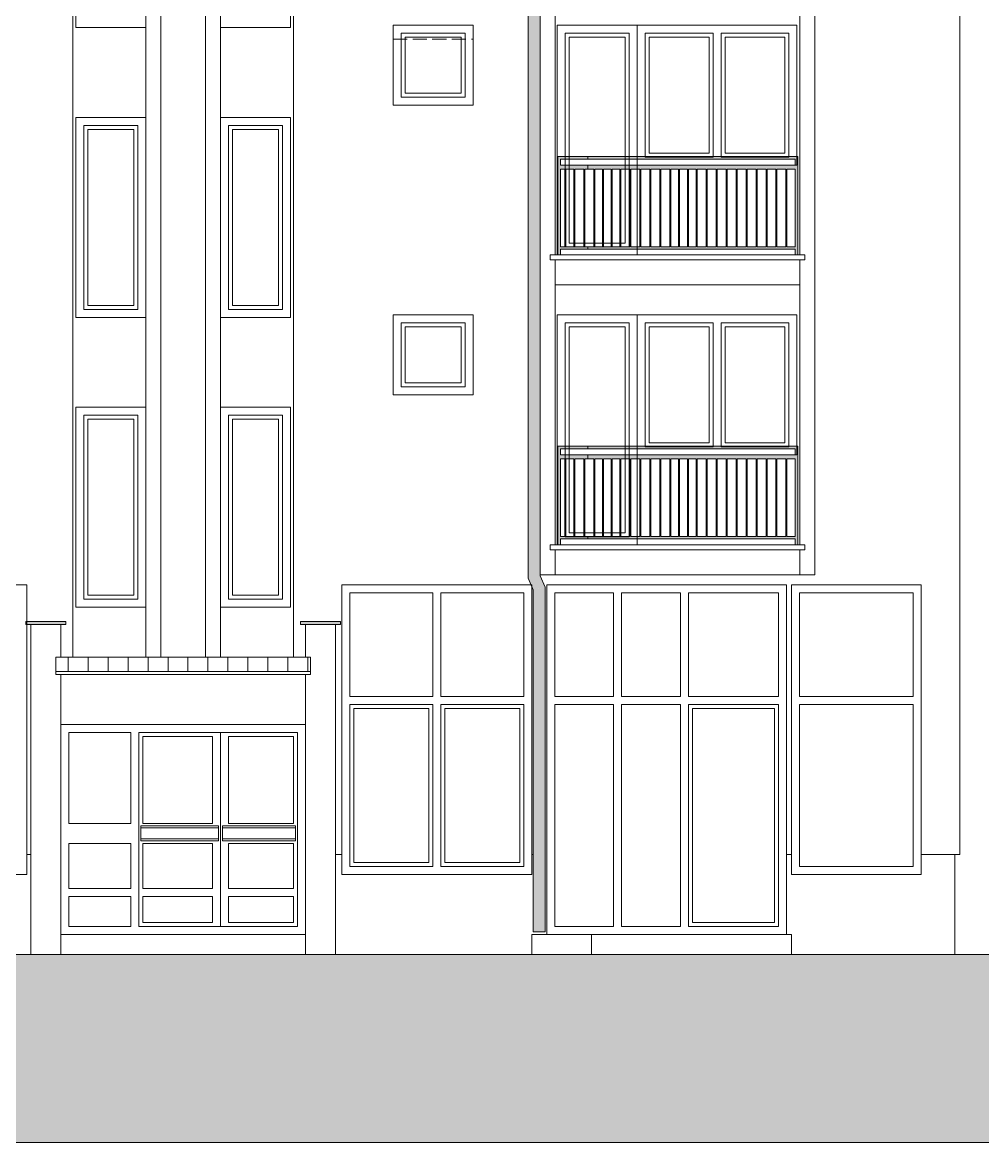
# Model space of a CAD drawing. Header units: feet. Extents: x 2791058 to 2855058, y -67651 to -18651.
# Drawn here: x 2810396 to 2820009, y -41645 to -30432 of the extents above; entities that cross this region are included whole.
import ezdxf

# ---------------------------------------------------------------- set-up
doc = ezdxf.new("R2010")
doc.units = ezdxf.units.FT
doc.header["$MEASUREMENT"] = 0
doc.linetypes.add('Hidden Line', pattern=[195.611112, 141.111112, -54.5])
for name, color, linetype, lineweight in [('2D Drafting - General_Pen_No__1', 7, 'Continuous', 0), ('Exterior walls_Pen_No__1', 7, 'Continuous', 0), ('Lines_Pen_No__20', 1, 'Continuous', 0), ('Lines_Pen_No__60', 230, 'Continuous', 0), ('Shell - Roof_Pen_No__1', 7, 'Continuous', 0), ('Shell - Roof_Pen_No__20', 1, 'Continuous', 0), ('Shell - Roof_Pen_No__21', 7, 'Continuous', 0), ('Shell - Roof_Pen_No__60', 230, 'Continuous', 0), ('Structural - Bearing_Pen_No__1', 7, 'Continuous', 0)]:
    doc.layers.add(name, color=color, linetype=linetype, lineweight=lineweight)
doc.layers.add('2D Drafting - General_Pen_No__61', color=7, linetype='Continuous', lineweight=0, true_color=0x6a6a6a)
doc.layers.add('Structural - Bearing_Pen_No__61', color=7, linetype='Continuous', lineweight=0, true_color=0x6a6a6a)
doc.layers.add('Exterior walls', color=7, linetype='Continuous')

# ---------------------------------------------------------------- blocks, each defined once
blk = doc.blocks.new('Wall_4', base_point=(2815521, -24360))
at = {"layer": 'Exterior walls', "linetype": 'Continuous', "lineweight": 0}
blk.add_hatch(color=255, dxfattribs=at).paths.add_polyline_path([(2815461, -24360), (2815461, -35996), (2815581, -35972), (2815581, -24360)])
at = {"layer": 'Exterior walls_Pen_No__1', "color": 7, "linetype": 'Continuous', "lineweight": 0, "flags": 128}
for points in [[(2815461, -24360), (2815461, -35996)], [(2815581, -35972), (2815581, -24360)]]:
    blk.add_lwpolyline(points, dxfattribs=at)
blk = doc.blocks.new('Wall_5', base_point=(2815569, -39535))
at = {"layer": 'Exterior walls', "linetype": 'Continuous', "lineweight": 0}
blk.add_hatch(color=255, dxfattribs=at).paths.add_polyline_path([(2815629, -39535), (2815629, -36086), (2815509, -36111), (2815509, -39535)])
at = {"layer": 'Exterior walls_Pen_No__1', "color": 7, "linetype": 'Continuous', "lineweight": 0, "flags": 128}
for points in [[(2815629, -39535), (2815629, -36086)], [(2815509, -36111), (2815509, -39535)], [(2815509, -39535), (2815629, -39535)]]:
    blk.add_lwpolyline(points, dxfattribs=at)
blk = doc.blocks.new('Wall_6', base_point=(2815569, -36099))
at = {"layer": 'Exterior walls', "linetype": 'Continuous', "lineweight": 0}
blk.add_hatch(color=255, dxfattribs=at).paths.add_polyline_path([(2815629, -36086), (2815581, -35972), (2815461, -35996), (2815509, -36111)])
at = {"layer": 'Exterior walls_Pen_No__1', "color": 7, "linetype": 'Continuous', "lineweight": 0, "flags": 128}
for points in [[(2815629, -36086), (2815581, -35972)], [(2815461, -35996), (2815509, -36111)]]:
    blk.add_lwpolyline(points, dxfattribs=at)

msp = doc.modelspace()

# ---------------------------------------------------------------- hatches: boundary and pattern name
at = {"layer": '2D Drafting - General_Pen_No__61', "linetype": 'Continuous', "lineweight": 0, "true_color": 0x6a6a6a}
msp.add_hatch(color=251, dxfattribs=at).paths.add_polyline_path([(2800888.285, -39760.496), (2841546.077, -39760.496), (2841546.077, -41644.653), (2800888.285, -41644.653)])
at = {"layer": 'Structural - Bearing_Pen_No__1', "linetype": 'Continuous', "lineweight": 0}
h = msp.add_hatch(dxfattribs=at)
h.set_pattern_fill('SOLDIER_COURSE', style=0, pattern_type=2)
h.set_pattern_definition([(90, (2247653.82, -76424.97), (-200, 0), [])])
h.paths.add_polyline_path([(2813280.729, -36784.945), (2810730.729, -36784.945), (2810730.729, -36930.496), (2810780.729, -36930.496), (2813230.729, -36930.496), (2813280.729, -36930.496)])
at = {"layer": 'Structural - Bearing_Pen_No__61', "linetype": 'Continuous', "lineweight": 0, "true_color": 0x6a6a6a}
h = msp.add_hatch(color=251, dxfattribs=at)
h.paths.add_polyline_path([(2815757.729, -31775.27), (2815757.729, -32760.496), (2815781.729, -32760.496), (2815781.729, -32702.996), (2816057.729, -32702.996), (2816057.729, -32677.996), (2816025.729, -32677.996), (2816025.729, -31900.496), (2816057.729, -31900.496), (2816057.729, -31860.496), (2815781.729, -31860.496), (2815781.729, -31800.496), (2816057.729, -31800.496), (2816057.729, -31775.27), (2815781.729, -31775.27)])
h.paths.add_polyline_path([(2815781.729, -31900.496), (2815828.229, -31900.496), (2815828.229, -32677.996), (2815781.729, -32677.996)], flags=0)
h.paths.add_polyline_path([(2815838.229, -31900.496), (2815915.729, -31900.496), (2815915.728, -32677.996), (2815838.229, -32677.996)], flags=0)
h.paths.add_polyline_path([(2815925.729, -31900.496), (2816015.729, -31900.496), (2816015.729, -32677.996), (2815925.729, -32677.996)], flags=0)
h = msp.add_hatch(color=251, dxfattribs=at)
h.paths.add_polyline_path([(2816057.729, -32702.996), (2818133.729, -32702.996), (2818133.729, -32760.496), (2818157.729, -32760.496), (2818157.729, -31775.27), (2818133.729, -31775.27), (2816057.729, -31775.27), (2816057.729, -31800.496), (2818133.729, -31800.496), (2818133.729, -31860.496), (2816057.729, -31860.496), (2816057.729, -31900.496), (2816115.729, -31900.496), (2816115.729, -32677.996), (2816057.729, -32677.996)])
h.paths.add_polyline_path([(2816125.729, -32677.996), (2816125.729, -31900.496), (2816203.229, -31900.496), (2816203.229, -32677.996)], flags=0)
h.paths.add_polyline_path([(2816290.729, -32677.996), (2816213.229, -32677.996), (2816213.229, -31900.496), (2816290.729, -31900.496)], flags=0)
h.paths.add_polyline_path([(2816300.729, -31900.496), (2816378.229, -31900.496), (2816378.228, -32677.996), (2816300.729, -32677.996)], flags=0)
h.paths.add_polyline_path([(2816478.229, -32677.996), (2816388.229, -32677.996), (2816388.229, -31900.496), (2816478.229, -31900.496)], flags=0)
h.paths.add_polyline_path([(2816488.229, -32677.996), (2816488.229, -31900.496), (2816578.229, -31900.496), (2816578.229, -32677.996)], flags=0)
h.paths.add_polyline_path([(2816588.229, -31900.496), (2816678.229, -31900.496), (2816678.229, -32677.996), (2816588.229, -32677.996)], flags=0)
h.paths.add_polyline_path([(2816688.229, -31900.496), (2816778.229, -31900.496), (2816778.229, -32677.996), (2816688.229, -32677.996)], flags=0)
h.paths.add_polyline_path([(2816788.229, -32677.996), (2816788.229, -31900.496), (2816878.229, -31900.496), (2816878.229, -32677.996)], flags=0)
h.paths.add_polyline_path([(2816965.729, -32677.996), (2816888.229, -32677.996), (2816888.229, -31900.496), (2816965.729, -31900.496)], flags=0)
h.paths.add_polyline_path([(2816975.729, -31900.496), (2817053.229, -31900.496), (2817053.229, -32677.996), (2816975.729, -32677.996)], flags=0)
h.paths.add_polyline_path([(2817063.229, -31900.496), (2817140.729, -31900.496), (2817140.729, -32677.996), (2817063.229, -32677.996)], flags=0)
h.paths.add_polyline_path([(2817150.729, -32677.996), (2817150.729, -31900.496), (2817240.729, -31900.496), (2817240.729, -32677.996)], flags=0)
h.paths.add_polyline_path([(2817340.729, -32677.996), (2817250.729, -32677.996), (2817250.729, -31900.496), (2817340.729, -31900.496)], flags=0)
h.paths.add_polyline_path([(2817440.729, -32677.996), (2817350.729, -32677.996), (2817350.729, -31900.496), (2817440.729, -31900.496)], flags=0)
h.paths.add_polyline_path([(2817450.729, -32677.996), (2817450.729, -31900.496), (2817540.729, -31900.496), (2817540.729, -32677.996)], flags=0)
h.paths.add_polyline_path([(2817550.729, -32677.996), (2817550.729, -31900.496), (2817640.729, -31900.496), (2817640.729, -32677.996)], flags=0)
h.paths.add_polyline_path([(2817650.729, -31900.496), (2817740.729, -31900.496), (2817740.729, -32677.996), (2817650.729, -32677.996)], flags=0)
h.paths.add_polyline_path([(2817750.729, -32677.996), (2817750.729, -31900.496), (2817840.729, -31900.496), (2817840.729, -32677.996)], flags=0)
h.paths.add_polyline_path([(2817850.729, -31900.496), (2817940.729, -31900.496), (2817940.729, -32677.996), (2817850.729, -32677.996)], flags=0)
h.paths.add_polyline_path([(2817950.729, -32677.996), (2817950.729, -31900.496), (2818040.729, -31900.496), (2818040.729, -32677.996)], flags=0)
h.paths.add_polyline_path([(2818050.729, -31900.496), (2818133.729, -31900.496), (2818133.729, -32677.996), (2818050.729, -32677.996)], flags=0)
h = msp.add_hatch(color=251, dxfattribs=at)
h.paths.add_polyline_path([(2815757.729, -34675.27), (2815757.729, -35660.496), (2815781.729, -35660.496), (2815781.729, -35602.996), (2816057.729, -35602.996), (2816057.729, -35577.996), (2816025.729, -35577.996), (2816025.729, -34800.496), (2816057.729, -34800.496), (2816057.729, -34760.496), (2815781.729, -34760.496), (2815781.729, -34700.496), (2816057.729, -34700.496), (2816057.729, -34675.27), (2815781.729, -34675.27)])
h.paths.add_polyline_path([(2815781.729, -34800.496), (2815828.229, -34800.496), (2815828.229, -35577.996), (2815781.729, -35577.996)], flags=0)
h.paths.add_polyline_path([(2815838.229, -34800.496), (2815915.729, -34800.496), (2815915.728, -35577.996), (2815838.229, -35577.996)], flags=0)
h.paths.add_polyline_path([(2815925.729, -34800.496), (2816015.729, -34800.496), (2816015.729, -35577.996), (2815925.729, -35577.996)], flags=0)
h = msp.add_hatch(color=251, dxfattribs=at)
h.paths.add_polyline_path([(2816057.729, -35602.996), (2818133.729, -35602.996), (2818133.729, -35660.496), (2818157.729, -35660.496), (2818157.729, -34675.27), (2818133.729, -34675.27), (2816057.729, -34675.27), (2816057.729, -34700.496), (2818133.729, -34700.496), (2818133.729, -34760.496), (2816057.729, -34760.496), (2816057.729, -34800.496), (2816115.729, -34800.496), (2816115.729, -35577.996), (2816057.729, -35577.996)])
h.paths.add_polyline_path([(2816125.729, -35577.996), (2816125.729, -34800.496), (2816203.229, -34800.496), (2816203.229, -35577.996)], flags=0)
h.paths.add_polyline_path([(2816290.729, -35577.996), (2816213.229, -35577.996), (2816213.229, -34800.496), (2816290.729, -34800.496)], flags=0)
h.paths.add_polyline_path([(2816300.729, -34800.496), (2816378.229, -34800.496), (2816378.228, -35577.996), (2816300.729, -35577.996)], flags=0)
h.paths.add_polyline_path([(2816478.229, -35577.996), (2816388.229, -35577.996), (2816388.229, -34800.496), (2816478.229, -34800.496)], flags=0)
h.paths.add_polyline_path([(2816488.229, -35577.996), (2816488.229, -34800.496), (2816578.229, -34800.496), (2816578.229, -35577.996)], flags=0)
h.paths.add_polyline_path([(2816588.229, -34800.496), (2816678.229, -34800.496), (2816678.229, -35577.996), (2816588.229, -35577.996)], flags=0)
h.paths.add_polyline_path([(2816688.229, -34800.496), (2816778.229, -34800.496), (2816778.229, -35577.996), (2816688.229, -35577.996)], flags=0)
h.paths.add_polyline_path([(2816788.229, -35577.996), (2816788.229, -34800.496), (2816878.229, -34800.496), (2816878.229, -35577.996)], flags=0)
h.paths.add_polyline_path([(2816965.729, -35577.996), (2816888.229, -35577.996), (2816888.229, -34800.496), (2816965.729, -34800.496)], flags=0)
h.paths.add_polyline_path([(2816975.729, -34800.496), (2817053.229, -34800.496), (2817053.229, -35577.996), (2816975.729, -35577.996)], flags=0)
h.paths.add_polyline_path([(2817063.229, -34800.496), (2817140.729, -34800.496), (2817140.729, -35577.996), (2817063.229, -35577.996)], flags=0)
h.paths.add_polyline_path([(2817150.729, -35577.996), (2817150.729, -34800.496), (2817240.729, -34800.496), (2817240.729, -35577.996)], flags=0)
h.paths.add_polyline_path([(2817340.729, -35577.996), (2817250.729, -35577.996), (2817250.729, -34800.496), (2817340.729, -34800.496)], flags=0)
h.paths.add_polyline_path([(2817440.729, -35577.996), (2817350.729, -35577.996), (2817350.729, -34800.496), (2817440.729, -34800.496)], flags=0)
h.paths.add_polyline_path([(2817450.729, -35577.996), (2817450.729, -34800.496), (2817540.729, -34800.496), (2817540.729, -35577.996)], flags=0)
h.paths.add_polyline_path([(2817550.729, -35577.996), (2817550.729, -34800.496), (2817640.729, -34800.496), (2817640.729, -35577.996)], flags=0)
h.paths.add_polyline_path([(2817650.729, -34800.496), (2817740.729, -34800.496), (2817740.729, -35577.996), (2817650.729, -35577.996)], flags=0)
h.paths.add_polyline_path([(2817750.729, -35577.996), (2817750.729, -34800.496), (2817840.729, -34800.496), (2817840.729, -35577.996)], flags=0)
h.paths.add_polyline_path([(2817850.729, -34800.496), (2817940.729, -34800.496), (2817940.729, -35577.996), (2817850.729, -35577.996)], flags=0)
h.paths.add_polyline_path([(2817950.729, -35577.996), (2817950.729, -34800.496), (2818040.729, -34800.496), (2818040.729, -35577.996)], flags=0)
h.paths.add_polyline_path([(2818050.729, -34800.496), (2818133.729, -34800.496), (2818133.729, -35577.996), (2818050.729, -35577.996)], flags=0)
for points in [[(2810830.729, -36430.496), (2810441.373, -36430.496), (2810441.373, -36460.496), (2810480.729, -36460.496), (2810780.729, -36460.496), (2810830.729, -36460.496)], [(2813580.729, -36430.496), (2813180.729, -36430.496), (2813180.729, -36460.496), (2813230.729, -36460.496), (2813530.729, -36460.496), (2813580.729, -36460.496)]]:
    msp.add_hatch(color=251, dxfattribs=at).paths.add_polyline_path(points)

# ---------------------------------------------------------------- linework, layer by layer
at = {"layer": '2D Drafting - General_Pen_No__1', "color": 7, "linetype": 'Continuous', "lineweight": 0, "flags": 128}
msp.add_lwpolyline([(2800888.285, -39760.496), (2841546.077, -39760.496), (2841546.077, -41644.653), (2800888.285, -41644.653)], close=True, dxfattribs=at)
at = {"layer": 'Lines_Pen_No__20', "color": 1, "linetype": 'Hidden Line', "lineweight": 0}
for p, q in [((2814108.198, -30600.496), (2814108.198, -30460.496)), ((2814908.198, -30460.496), (2814108.198, -30460.496)), ((2814108.198, -30600.496), (2814108.198, -30460.496)), ((2814908.198, -30600.496), (2814908.198, -30460.496)), ((2815750.729, -30600.496), (2815750.729, -30460.496)), ((2815750.729, -30460.496), (2818150.729, -30460.496)), ((2818150.729, -30600.496), (2818150.729, -30460.496)), ((2814108.198, -30600.496), (2814908.198, -30600.496)), ((2814108.198, -33500.496), (2814108.198, -33360.496)), ((2814908.198, -33360.496), (2814108.198, -33360.496)), ((2814108.198, -33500.496), (2814108.198, -33360.496)), ((2814908.198, -33500.496), (2814908.198, -33360.496)), ((2815750.729, -33500.496), (2815750.729, -33360.496)), ((2815750.729, -33360.496), (2818150.729, -33360.496)), ((2818150.729, -33500.496), (2818150.729, -33360.496))]:
    msp.add_line(p, q, dxfattribs=at)
at = {"layer": 'Lines_Pen_No__20', "color": 1, "linetype": 'Continuous', "lineweight": 0}
for p, q in [((2817270.729, -31740.496), (2817270.729, -30580.496)), ((2817310.729, -31780.496), (2817310.729, -30540.496)), ((2817390.729, -31780.496), (2817390.729, -30540.496)), ((2817430.729, -31740.496), (2817430.729, -30580.496)), ((2817270.729, -34640.496), (2817270.729, -33480.496)), ((2817310.729, -34680.496), (2817310.729, -33440.496)), ((2817390.729, -34680.496), (2817390.729, -33440.496)), ((2817430.729, -34640.496), (2817430.729, -33480.496)), ((2814505.162, -37180.496), (2814505.162, -36140.496)), ((2814585.162, -37180.496), (2814585.162, -36140.496)), ((2813675.162, -37180.496), (2814505.162, -37180.496)), ((2814585.162, -37180.496), (2815415.162, -37180.496)), ((2818175.162, -37180.496), (2819315.162, -37180.496)), ((2813675.162, -37260.496), (2814505.162, -37260.496)), ((2814465.162, -37300.496), (2813715.162, -37300.496)), ((2814465.162, -38840.496), (2814465.162, -37300.496)), ((2814505.162, -38880.496), (2814505.162, -37260.496)), ((2814585.162, -38880.496), (2814585.162, -37260.496)), ((2814585.162, -37260.496), (2815415.162, -37260.496)), ((2814625.162, -38840.496), (2814625.162, -37300.496)), ((2814625.162, -37300.496), (2815375.162, -37300.496)), ((2818175.162, -37260.496), (2819315.162, -37260.496)), ((2814465.162, -38840.496), (2813715.162, -38840.496)), ((2814625.162, -38840.496), (2815375.162, -38840.496))]:
    msp.add_line(p, q, dxfattribs=at)
for points in [[(2810930.729, -30484.499), (2811630.729, -30484.499), (2811630.729, -28484.499), (2810930.729, -28484.499)], [(2812380.729, -30484.499), (2813080.729, -30484.499), (2813080.729, -28484.499), (2812380.729, -28484.499)], [(2814108.198, -30460.496), (2814908.198, -30460.496), (2814908.198, -31260.496), (2814108.198, -31260.496)], [(2816550.729, -32760.496), (2815750.729, -32760.496), (2815750.729, -30460.496), (2816550.729, -30460.496)], [(2818150.729, -30460.496), (2816550.729, -30460.496), (2816550.729, -31860.496), (2818150.729, -31860.496)], [(2814188.198, -30540.496), (2814828.198, -30540.496), (2814828.198, -31180.496), (2814188.198, -31180.496)], [(2814228.198, -30580.496), (2814788.198, -30580.496), (2814788.198, -31140.496), (2814228.198, -31140.496)], [(2816470.729, -32680.496), (2815830.729, -32680.496), (2815830.729, -30540.496), (2816470.729, -30540.496)], [(2816430.729, -32640.496), (2815870.729, -32640.496), (2815870.729, -30580.496), (2816430.729, -30580.496)], [(2810930.729, -33384.499), (2811630.729, -33384.499), (2811630.729, -31384.499), (2810930.729, -31384.499)], [(2812380.729, -33384.499), (2813080.729, -33384.499), (2813080.729, -31384.499), (2812380.729, -31384.499)], [(2811010.729, -33304.499), (2811550.729, -33304.499), (2811550.729, -31464.499), (2811010.729, -31464.499)], [(2811050.729, -33264.499), (2811510.729, -33264.499), (2811510.729, -31504.499), (2811050.729, -31504.499)], [(2812460.729, -33304.499), (2813000.729, -33304.499), (2813000.729, -31464.499), (2812460.729, -31464.499)], [(2812500.729, -33264.499), (2812960.729, -33264.499), (2812960.729, -31504.499), (2812500.729, -31504.499)], [(2814108.198, -33360.496), (2814908.198, -33360.496), (2814908.198, -34160.496), (2814108.198, -34160.496)], [(2816550.729, -35660.496), (2815750.729, -35660.496), (2815750.729, -33360.496), (2816550.729, -33360.496)], [(2818150.729, -33360.496), (2816550.729, -33360.496), (2816550.729, -34760.496), (2818150.729, -34760.496)], [(2814188.198, -33440.496), (2814828.198, -33440.496), (2814828.198, -34080.496), (2814188.198, -34080.496)], [(2814228.198, -33480.496), (2814788.198, -33480.496), (2814788.198, -34040.496), (2814228.198, -34040.496)], [(2816470.729, -35580.496), (2815830.729, -35580.496), (2815830.729, -33440.496), (2816470.729, -33440.496)], [(2816430.729, -35540.496), (2815870.729, -35540.496), (2815870.729, -33480.496), (2816430.729, -33480.496)], [(2810930.729, -36284.499), (2811630.729, -36284.499), (2811630.729, -34284.499), (2810930.729, -34284.499)], [(2812380.729, -36284.499), (2813080.729, -36284.499), (2813080.729, -34284.499), (2812380.729, -34284.499)], [(2811010.729, -36204.499), (2811550.729, -36204.499), (2811550.729, -34364.499), (2811010.729, -34364.499)], [(2811050.729, -36164.499), (2811510.729, -36164.499), (2811510.729, -34404.499), (2811050.729, -34404.499)], [(2812460.729, -36204.499), (2813000.729, -36204.499), (2813000.729, -34364.499), (2812460.729, -34364.499)], [(2812500.729, -36164.499), (2812960.729, -36164.499), (2812960.729, -34404.499), (2812500.729, -34404.499)], [(2808541.373, -38960.496), (2810441.373, -38960.496), (2810441.373, -36060.496), (2808541.373, -36060.496)], [(2813595.162, -38960.496), (2815495.162, -38960.496), (2815495.162, -36060.496), (2813595.162, -36060.496)], [(2818095.162, -38960.496), (2819395.162, -38960.496), (2819395.162, -36060.496), (2818095.162, -36060.496)]]:
    msp.add_lwpolyline(points, close=True, dxfattribs=at)
for points in [[(2817310.729, -30540.496), (2816630.729, -30540.496), (2816630.729, -31780.496), (2817310.729, -31780.496)], [(2817270.729, -30580.496), (2816670.729, -30580.496), (2816670.729, -31740.496), (2817270.729, -31740.496)], [(2817390.729, -31780.496), (2818070.729, -31780.496), (2818070.729, -30540.496), (2817390.729, -30540.496)], [(2817430.729, -31740.496), (2818030.729, -31740.496), (2818030.729, -30580.496), (2817430.729, -30580.496)], [(2817310.729, -33440.496), (2816630.729, -33440.496), (2816630.729, -34680.496), (2817310.729, -34680.496)], [(2817270.729, -33480.496), (2816670.729, -33480.496), (2816670.729, -34640.496), (2817270.729, -34640.496)], [(2817390.729, -34680.496), (2818070.729, -34680.496), (2818070.729, -33440.496), (2817390.729, -33440.496)], [(2817430.729, -34640.496), (2818030.729, -34640.496), (2818030.729, -33480.496), (2817430.729, -33480.496)], [(2814505.162, -36140.496), (2813675.162, -36140.496), (2813675.162, -37180.496)], [(2815415.162, -37180.496), (2815415.162, -36140.496), (2814585.162, -36140.496)], [(2819315.162, -37180.496), (2819315.162, -36140.496), (2818175.162, -36140.496), (2818175.162, -37180.496)], [(2813675.162, -37260.496), (2813675.162, -38880.496), (2814505.162, -38880.496)], [(2813715.162, -38840.496), (2813715.162, -37300.496)], [(2814585.162, -38880.496), (2815415.162, -38880.496), (2815415.162, -37260.496)], [(2815375.162, -38840.496), (2815375.162, -37300.496)], [(2818175.162, -37260.496), (2818175.162, -38880.496), (2819315.162, -38880.496), (2819315.162, -37260.496)], [(2814585.162, -38880.496), (2815375.162, -38880.496)]]:
    msp.add_lwpolyline(points, dxfattribs=at)
at = {"layer": 'Lines_Pen_No__60', "color": 230, "linetype": 'Continuous', "lineweight": 0}
for p, q in [((2816315.162, -37180.496), (2816315.162, -36140.496)), ((2816395.162, -37180.496), (2816395.162, -36140.496)), ((2816985.162, -37180.496), (2816985.162, -36140.496)), ((2817065.162, -37180.496), (2817065.162, -36140.496)), ((2816315.162, -37180.496), (2815725.162, -37180.496)), ((2816985.162, -37180.496), (2816395.162, -37180.496)), ((2817965.162, -37180.496), (2817065.162, -37180.496)), ((2816315.162, -37260.496), (2815725.162, -37260.496)), ((2816315.162, -39480.496), (2816315.162, -37260.496)), ((2816985.162, -37260.496), (2816395.162, -37260.496)), ((2816395.162, -39480.496), (2816395.162, -37260.496)), ((2816985.162, -39480.496), (2816985.162, -37260.496)), ((2817965.162, -37260.496), (2817065.162, -37260.496)), ((2817065.162, -39480.496), (2817065.162, -37260.496)), ((2817105.162, -39440.496), (2817105.162, -37300.496)), ((2817925.162, -37300.496), (2817105.162, -37300.496)), ((2811480.729, -37540.496), (2811480.729, -38450.496)), ((2811560.729, -37540.496), (2811560.729, -39480.496)), ((2812380.729, -37540.496), (2812380.729, -39480.496)), ((2811600.729, -37580.496), (2811600.729, -38450.496)), ((2812300.729, -38450.496), (2812300.729, -37580.496)), ((2812460.729, -37580.496), (2812460.729, -38450.496)), ((2810860.729, -38450.496), (2811480.729, -38450.496)), ((2811600.729, -38450.496), (2812300.729, -38450.496)), ((2812460.729, -38450.496), (2813110.729, -38450.496)), ((2811580.729, -38625.496), (2811580.729, -38475.496)), ((2812360.729, -38475.496), (2811580.729, -38475.496)), ((2812360.729, -38495.496), (2811580.729, -38495.496)), ((2812360.729, -38625.496), (2812360.729, -38475.496)), ((2812400.729, -38625.496), (2812400.729, -38475.496)), ((2813130.729, -38475.496), (2812400.729, -38475.496)), ((2813130.729, -38495.496), (2812400.729, -38495.496)), ((2813130.729, -38625.496), (2813130.729, -38475.496)), ((2810860.729, -38650.496), (2811480.729, -38650.496)), ((2811480.729, -38650.496), (2811480.729, -39100.496)), ((2811580.729, -38605.496), (2812360.729, -38605.496)), ((2811580.729, -38625.496), (2812360.729, -38625.496)), ((2811600.729, -38650.496), (2812300.729, -38650.496)), ((2811600.729, -38650.496), (2811600.729, -39100.496)), ((2812300.729, -38650.496), (2812300.729, -39100.496)), ((2812400.729, -38605.496), (2813130.729, -38605.496)), ((2812400.729, -38625.496), (2813130.729, -38625.496)), ((2812460.729, -38650.496), (2813110.729, -38650.496)), ((2812460.729, -39100.496), (2812460.729, -38650.496)), ((2810860.729, -39100.496), (2811480.729, -39100.496)), ((2811600.729, -39100.496), (2812300.729, -39100.496)), ((2812460.729, -39100.496), (2813110.729, -39100.496)), ((2810860.729, -39180.496), (2811480.729, -39180.496)), ((2811480.729, -39180.496), (2811480.729, -39480.496)), ((2811600.729, -39180.496), (2812300.729, -39180.496)), ((2811600.729, -39180.496), (2811600.729, -39440.496)), ((2812300.729, -39180.496), (2812300.729, -39440.496)), ((2812460.729, -39180.496), (2813110.729, -39180.496)), ((2812460.729, -39180.496), (2812460.729, -39440.496))]:
    msp.add_line(p, q, dxfattribs=at)
msp.add_lwpolyline([(2818045.162, -39560.496), (2815645.162, -39560.496), (2815645.162, -36060.496), (2818045.162, -36060.496)], close=True, dxfattribs=at)
for points in [[(2815725.162, -37180.496), (2815725.162, -36140.496), (2816315.162, -36140.496)], [(2816395.162, -36140.496), (2816985.162, -36140.496)], [(2817065.162, -36140.496), (2817965.162, -36140.496), (2817965.162, -37180.496)], [(2816315.162, -39480.496), (2815725.162, -39480.496), (2815725.162, -37260.496)], [(2817965.162, -37260.496), (2817965.162, -39480.496), (2817065.162, -39480.496)], [(2817925.162, -37300.496), (2817925.162, -39440.496), (2817105.162, -39440.496)], [(2810780.729, -39560.496), (2813230.729, -39560.496), (2813230.729, -37460.496), (2810780.729, -37460.496)], [(2811480.729, -37540.496), (2810860.729, -37540.496), (2810860.729, -38450.496)], [(2811560.729, -39480.496), (2813150.729, -39480.496), (2813150.729, -37540.496), (2811560.729, -37540.496)], [(2812300.729, -37580.496), (2811600.729, -37580.496)], [(2813110.729, -38450.496), (2813110.729, -37580.496), (2812460.729, -37580.496)], [(2810860.729, -38650.496), (2810860.729, -39100.496)], [(2813110.729, -39100.496), (2813110.729, -38650.496)], [(2810860.729, -39180.496), (2810860.729, -39480.496), (2811480.729, -39480.496)], [(2812460.729, -39440.496), (2813110.729, -39440.496), (2813110.729, -39180.496)], [(2811600.729, -39440.496), (2812300.729, -39440.496)], [(2816985.162, -39480.496), (2816395.162, -39480.496)]]:
    msp.add_lwpolyline(points, dxfattribs=at)
at = {"layer": 'Shell - Roof_Pen_No__1', "color": 7, "linetype": 'Continuous', "lineweight": 0}
for p, q in [((2810780.729, -36960.496), (2810780.729, -39760.496)), ((2813230.729, -36960.496), (2813230.729, -39760.496))]:
    msp.add_line(p, q, dxfattribs=at)
at = {"layer": 'Shell - Roof_Pen_No__20', "color": 1, "linetype": 'Continuous', "lineweight": 0}
for p, q in [((2814908.198, -30460.496), (2814108.198, -30460.496)), ((2814108.198, -30460.496), (2814108.198, -31260.496)), ((2814908.198, -31260.496), (2814908.198, -30460.496)), ((2814108.198, -31260.496), (2814908.198, -31260.496)), ((2814908.198, -33360.496), (2814108.198, -33360.496)), ((2814108.198, -33360.496), (2814108.198, -34160.496)), ((2814908.198, -34160.496), (2814908.198, -33360.496)), ((2814108.198, -34160.496), (2814908.198, -34160.496))]:
    msp.add_line(p, q, dxfattribs=at)
at = {"layer": 'Shell - Roof_Pen_No__21', "color": 7, "linetype": 'Continuous', "lineweight": 0}
for p, q in [((2815580.729, -24360.496), (2815580.729, -35960.496)), ((2818330.729, -24360.496), (2818330.729, -35960.496)), ((2819780.729, -24360.496), (2819780.729, -38760.496)), ((2810900.729, -24590.496), (2810900.729, -36784.945)), ((2813110.729, -24590.496), (2813110.729, -36784.945)), ((2811630.729, -25775.499), (2811630.729, -36784.945)), ((2812380.729, -25775.499), (2812380.729, -36784.945)), ((2811780.729, -25925.496), (2811780.729, -36784.945)), ((2812230.729, -25925.496), (2812230.729, -36784.945)), ((2810930.729, -28484.499), (2810930.729, -30484.499)), ((2811630.729, -28484.499), (2811630.729, -30484.499)), ((2812380.729, -28484.499), (2812380.729, -30484.499)), ((2813080.729, -28484.499), (2813080.729, -30484.499)), ((2815730.729, -29910.496), (2815730.729, -32760.496)), ((2818180.729, -29910.496), (2818180.729, -32760.496)), ((2810930.729, -30484.499), (2811630.729, -30484.499)), ((2813080.729, -30484.499), (2812380.729, -30484.499)), ((2815730.729, -32760.496), (2815730.729, -30460.496)), ((2815750.729, -30460.496), (2818150.729, -30460.496)), ((2815750.729, -32760.496), (2815750.729, -30460.496)), ((2816550.729, -32760.496), (2816550.729, -30460.496)), ((2818150.729, -30460.496), (2818150.729, -31860.496)), ((2810930.729, -31384.499), (2811630.729, -31384.499)), ((2810930.729, -31384.499), (2810930.729, -33384.499)), ((2811630.729, -31384.499), (2811630.729, -33384.499)), ((2813080.729, -31384.499), (2812380.729, -31384.499)), ((2812380.729, -31384.499), (2812380.729, -33384.499)), ((2813080.729, -31384.499), (2813080.729, -33384.499)), ((2811630.729, -32525.496), (2811630.729, -31725.496)), ((2812380.729, -31725.496), (2812380.729, -32525.496)), ((2818150.729, -31860.496), (2816550.729, -31860.496)), ((2815680.729, -32810.496), (2815680.729, -32760.496)), ((2815680.729, -32760.496), (2815730.729, -32760.496)), ((2815730.729, -32810.496), (2815680.729, -32810.496)), ((2818180.729, -32760.496), (2815730.729, -32760.496)), ((2815730.729, -32810.496), (2815730.729, -33060.496)), ((2815730.729, -32810.496), (2818180.729, -32810.496)), ((2815730.729, -32810.496), (2815730.729, -35660.496)), ((2818230.729, -32760.496), (2818180.729, -32760.496)), ((2818180.729, -32810.496), (2818180.729, -33060.496)), ((2818180.729, -32810.496), (2818230.729, -32810.496)), ((2818180.729, -32810.496), (2818180.729, -35660.496)), ((2818230.729, -32810.496), (2818230.729, -32760.496)), ((2818180.729, -33060.496), (2815730.729, -33060.496)), ((2810930.729, -33384.499), (2811630.729, -33384.499)), ((2813080.729, -33384.499), (2812380.729, -33384.499)), ((2815730.729, -35660.496), (2815730.729, -33360.496)), ((2815750.729, -33360.496), (2818150.729, -33360.496)), ((2815750.729, -35660.496), (2815750.729, -33360.496)), ((2816550.729, -35660.496), (2816550.729, -33360.496)), ((2818150.729, -33360.496), (2818150.729, -34760.496)), ((2810930.729, -34284.499), (2811630.729, -34284.499)), ((2810930.729, -34284.499), (2810930.729, -36284.499)), ((2811630.729, -34284.499), (2811630.729, -36284.499)), ((2813080.729, -34284.499), (2812380.729, -34284.499)), ((2812380.729, -34284.499), (2812380.729, -36284.499)), ((2813080.729, -34284.499), (2813080.729, -36284.499)), ((2811630.729, -35425.496), (2811630.729, -34625.496)), ((2812380.729, -34625.496), (2812380.729, -35425.496)), ((2818150.729, -34760.496), (2816550.729, -34760.496)), ((2815680.729, -35710.496), (2815680.729, -35660.496)), ((2815680.729, -35660.496), (2815730.729, -35660.496)), ((2815730.729, -35710.496), (2815680.729, -35710.496)), ((2818180.729, -35660.496), (2815730.729, -35660.496)), ((2815730.729, -35710.496), (2815730.729, -35960.496)), ((2815730.729, -35710.496), (2818180.729, -35710.496)), ((2815730.729, -35710.496), (2815730.729, -35960.496)), ((2818230.729, -35660.496), (2818180.729, -35660.496)), ((2818180.729, -35710.496), (2818180.729, -35960.496)), ((2818180.729, -35710.496), (2818230.729, -35710.496)), ((2818180.729, -35710.496), (2818180.729, -35960.496)), ((2818230.729, -35710.496), (2818230.729, -35660.496)), ((2818330.729, -35960.496), (2815580.729, -35960.496)), ((2815495.162, -36060.496), (2813595.162, -36060.496)), ((2813595.162, -36060.496), (2813595.162, -38960.496)), ((2815495.162, -38960.496), (2815495.162, -36060.496)), ((2810441.373, -36430.496), (2810441.373, -36160.496)), ((2810930.729, -36284.499), (2811630.729, -36284.499)), ((2813080.729, -36284.499), (2812380.729, -36284.499)), ((2810430.729, -36460.496), (2810430.729, -36430.496)), ((2810430.729, -36430.496), (2810830.729, -36430.496)), ((2810830.729, -36460.496), (2810830.729, -36430.496)), ((2813180.729, -36460.496), (2813180.729, -36430.496)), ((2813180.729, -36430.496), (2813580.729, -36430.496)), ((2813580.729, -36460.496), (2813580.729, -36430.496)), ((2810480.729, -36460.496), (2810430.729, -36460.496)), ((2810480.729, -36460.496), (2810480.729, -39760.496)), ((2810480.729, -36460.496), (2810780.729, -36460.496)), ((2810780.729, -36460.496), (2810780.729, -36784.945)), ((2810780.729, -36460.496), (2810830.729, -36460.496)), ((2813230.729, -36460.496), (2813180.729, -36460.496)), ((2813230.729, -36460.496), (2813230.729, -36784.945)), ((2813230.729, -36460.496), (2813530.729, -36460.496)), ((2813530.729, -36460.496), (2813530.729, -39760.496)), ((2813530.729, -36460.496), (2813580.729, -36460.496)), ((2810730.729, -36784.945), (2813280.729, -36784.945)), ((2810730.729, -36784.945), (2810730.729, -36930.496)), ((2813280.729, -36930.496), (2813280.729, -36784.945)), ((2810780.729, -36930.496), (2810730.729, -36930.496)), ((2810730.729, -36930.496), (2810730.729, -36960.496)), ((2810780.729, -36960.496), (2810730.729, -36960.496)), ((2810780.729, -36930.496), (2813230.729, -36930.496)), ((2810780.729, -36960.496), (2813230.729, -36960.496)), ((2813230.729, -36930.496), (2813280.729, -36930.496)), ((2813230.729, -36960.496), (2813280.729, -36960.496)), ((2813280.729, -36930.496), (2813280.729, -36960.496)), ((2810480.729, -38760.496), (2810441.373, -38760.496)), ((2813595.162, -38760.496), (2813530.729, -38760.496)), ((2815508.93, -38760.496), (2815495.162, -38760.496)), ((2818095.162, -38760.496), (2818045.162, -38760.496)), ((2819730.729, -38760.496), (2819395.162, -38760.496)), ((2819730.729, -39760.496), (2819730.729, -38760.496)), ((2819730.729, -38760.496), (2819780.729, -38760.496)), ((2813595.162, -38960.496), (2815495.162, -38960.496)), ((2815495.162, -39560.496), (2818095.162, -39560.496)), ((2815495.162, -39560.496), (2815495.162, -39760.496)), ((2815495.162, -39560.496), (2818095.162, -39560.496)), ((2816095.162, -39560.496), (2816095.162, -39760.496)), ((2818095.162, -39560.496), (2818095.162, -39760.496)), ((2802482.28, -39760.496), (2839554.515, -39760.496))]:
    msp.add_line(p, q, dxfattribs=at)
at = {"layer": 'Shell - Roof_Pen_No__60', "color": 230, "linetype": 'Continuous', "lineweight": 0}
for p, q in [((2810780.729, -37460.496), (2813230.729, -37460.496)), ((2810780.729, -39560.496), (2810780.729, -37460.496)), ((2810780.729, -39560.496), (2813230.729, -39560.496))]:
    msp.add_line(p, q, dxfattribs=at)
at = {"layer": 'Structural - Bearing_Pen_No__1', "color": 7, "linetype": 'Continuous', "lineweight": 0, "flags": 128}
msp.add_lwpolyline([(2813280.729, -36784.945), (2810730.729, -36784.945), (2810730.729, -36930.496), (2810780.729, -36930.496), (2813230.729, -36930.496), (2813280.729, -36930.496)], close=True, dxfattribs=at)
at = {"layer": 'Structural - Bearing_Pen_No__61', "color": 251, "linetype": 'Continuous', "lineweight": 0, "true_color": 0x6a6a6a, "flags": 128}
for points in [[(2815757.729, -31775.27), (2815757.729, -32760.496), (2815781.729, -32760.496), (2815781.729, -32702.996), (2816057.729, -32702.996), (2816057.729, -32677.996), (2816025.729, -32677.996), (2816025.729, -31900.496), (2816057.729, -31900.496), (2816057.729, -31860.496), (2815781.729, -31860.496), (2815781.729, -31800.496), (2816057.729, -31800.496), (2816057.729, -31775.27), (2815781.729, -31775.27)], [(2816057.729, -32702.996), (2818133.729, -32702.996), (2818133.729, -32760.496), (2818157.729, -32760.496), (2818157.729, -31775.27), (2818133.729, -31775.27), (2816057.729, -31775.27), (2816057.729, -31800.496), (2818133.729, -31800.496), (2818133.729, -31860.496), (2816057.729, -31860.496), (2816057.729, -31900.496), (2816115.729, -31900.496), (2816115.729, -32677.996), (2816057.729, -32677.996)], [(2815781.729, -31900.496), (2815828.229, -31900.496), (2815828.229, -32677.996), (2815781.729, -32677.996)], [(2815838.229, -31900.496), (2815915.729, -31900.496), (2815915.728, -32677.996), (2815838.229, -32677.996)], [(2815925.729, -31900.496), (2816015.729, -31900.496), (2816015.729, -32677.996), (2815925.729, -32677.996)], [(2816125.729, -32677.996), (2816125.729, -31900.496), (2816203.229, -31900.496), (2816203.229, -32677.996)], [(2816290.729, -32677.996), (2816213.229, -32677.996), (2816213.229, -31900.496), (2816290.729, -31900.496)], [(2816300.729, -31900.496), (2816378.229, -31900.496), (2816378.228, -32677.996), (2816300.729, -32677.996)], [(2816478.229, -32677.996), (2816388.229, -32677.996), (2816388.229, -31900.496), (2816478.229, -31900.496)], [(2816488.229, -32677.996), (2816488.229, -31900.496), (2816578.229, -31900.496), (2816578.229, -32677.996)], [(2816588.229, -31900.496), (2816678.229, -31900.496), (2816678.229, -32677.996), (2816588.229, -32677.996)], [(2816688.229, -31900.496), (2816778.229, -31900.496), (2816778.229, -32677.996), (2816688.229, -32677.996)], [(2816788.229, -32677.996), (2816788.229, -31900.496), (2816878.229, -31900.496), (2816878.229, -32677.996)], [(2816965.729, -32677.996), (2816888.229, -32677.996), (2816888.229, -31900.496), (2816965.729, -31900.496)], [(2816975.729, -31900.496), (2817053.229, -31900.496), (2817053.229, -32677.996), (2816975.729, -32677.996)], [(2817063.229, -31900.496), (2817140.729, -31900.496), (2817140.729, -32677.996), (2817063.229, -32677.996)], [(2817150.729, -32677.996), (2817150.729, -31900.496), (2817240.729, -31900.496), (2817240.729, -32677.996)], [(2817340.729, -32677.996), (2817250.729, -32677.996), (2817250.729, -31900.496), (2817340.729, -31900.496)], [(2817440.729, -32677.996), (2817350.729, -32677.996), (2817350.729, -31900.496), (2817440.729, -31900.496)], [(2817450.729, -32677.996), (2817450.729, -31900.496), (2817540.729, -31900.496), (2817540.729, -32677.996)], [(2817550.729, -32677.996), (2817550.729, -31900.496), (2817640.729, -31900.496), (2817640.729, -32677.996)], [(2817650.729, -31900.496), (2817740.729, -31900.496), (2817740.729, -32677.996), (2817650.729, -32677.996)], [(2817750.729, -32677.996), (2817750.729, -31900.496), (2817840.729, -31900.496), (2817840.729, -32677.996)], [(2817850.729, -31900.496), (2817940.729, -31900.496), (2817940.729, -32677.996), (2817850.729, -32677.996)], [(2817950.729, -32677.996), (2817950.729, -31900.496), (2818040.729, -31900.496), (2818040.729, -32677.996)], [(2818050.729, -31900.496), (2818133.729, -31900.496), (2818133.729, -32677.996), (2818050.729, -32677.996)], [(2815757.729, -34675.27), (2815757.729, -35660.496), (2815781.729, -35660.496), (2815781.729, -35602.996), (2816057.729, -35602.996), (2816057.729, -35577.996), (2816025.729, -35577.996), (2816025.729, -34800.496), (2816057.729, -34800.496), (2816057.729, -34760.496), (2815781.729, -34760.496), (2815781.729, -34700.496), (2816057.729, -34700.496), (2816057.729, -34675.27), (2815781.729, -34675.27)], [(2816057.729, -35602.996), (2818133.729, -35602.996), (2818133.729, -35660.496), (2818157.729, -35660.496), (2818157.729, -34675.27), (2818133.729, -34675.27), (2816057.729, -34675.27), (2816057.729, -34700.496), (2818133.729, -34700.496), (2818133.729, -34760.496), (2816057.729, -34760.496), (2816057.729, -34800.496), (2816115.729, -34800.496), (2816115.729, -35577.996), (2816057.729, -35577.996)], [(2815781.729, -34800.496), (2815828.229, -34800.496), (2815828.229, -35577.996), (2815781.729, -35577.996)], [(2815838.229, -34800.496), (2815915.729, -34800.496), (2815915.728, -35577.996), (2815838.229, -35577.996)], [(2815925.729, -34800.496), (2816015.729, -34800.496), (2816015.729, -35577.996), (2815925.729, -35577.996)], [(2816125.729, -35577.996), (2816125.729, -34800.496), (2816203.229, -34800.496), (2816203.229, -35577.996)], [(2816290.729, -35577.996), (2816213.229, -35577.996), (2816213.229, -34800.496), (2816290.729, -34800.496)], [(2816300.729, -34800.496), (2816378.229, -34800.496), (2816378.228, -35577.996), (2816300.729, -35577.996)], [(2816478.229, -35577.996), (2816388.229, -35577.996), (2816388.229, -34800.496), (2816478.229, -34800.496)], [(2816488.229, -35577.996), (2816488.229, -34800.496), (2816578.229, -34800.496), (2816578.229, -35577.996)], [(2816588.229, -34800.496), (2816678.229, -34800.496), (2816678.229, -35577.996), (2816588.229, -35577.996)], [(2816688.229, -34800.496), (2816778.229, -34800.496), (2816778.229, -35577.996), (2816688.229, -35577.996)], [(2816788.229, -35577.996), (2816788.229, -34800.496), (2816878.229, -34800.496), (2816878.229, -35577.996)], [(2816965.729, -35577.996), (2816888.229, -35577.996), (2816888.229, -34800.496), (2816965.729, -34800.496)], [(2816975.729, -34800.496), (2817053.229, -34800.496), (2817053.229, -35577.996), (2816975.729, -35577.996)], [(2817063.229, -34800.496), (2817140.729, -34800.496), (2817140.729, -35577.996), (2817063.229, -35577.996)], [(2817150.729, -35577.996), (2817150.729, -34800.496), (2817240.729, -34800.496), (2817240.729, -35577.996)], [(2817340.729, -35577.996), (2817250.729, -35577.996), (2817250.729, -34800.496), (2817340.729, -34800.496)], [(2817440.729, -35577.996), (2817350.729, -35577.996), (2817350.729, -34800.496), (2817440.729, -34800.496)], [(2817450.729, -35577.996), (2817450.729, -34800.496), (2817540.729, -34800.496), (2817540.729, -35577.996)], [(2817550.729, -35577.996), (2817550.729, -34800.496), (2817640.729, -34800.496), (2817640.729, -35577.996)], [(2817650.729, -34800.496), (2817740.729, -34800.496), (2817740.729, -35577.996), (2817650.729, -35577.996)], [(2817750.729, -35577.996), (2817750.729, -34800.496), (2817840.729, -34800.496), (2817840.729, -35577.996)], [(2817850.729, -34800.496), (2817940.729, -34800.496), (2817940.729, -35577.996), (2817850.729, -35577.996)], [(2817950.729, -35577.996), (2817950.729, -34800.496), (2818040.729, -34800.496), (2818040.729, -35577.996)], [(2818050.729, -34800.496), (2818133.729, -34800.496), (2818133.729, -35577.996), (2818050.729, -35577.996)], [(2810830.729, -36430.496), (2810441.373, -36430.496), (2810441.373, -36460.496), (2810480.729, -36460.496), (2810780.729, -36460.496), (2810830.729, -36460.496)], [(2813580.729, -36430.496), (2813180.729, -36430.496), (2813180.729, -36460.496), (2813230.729, -36460.496), (2813530.729, -36460.496), (2813580.729, -36460.496)]]:
    msp.add_lwpolyline(points, close=True, dxfattribs=at)

# ---------------------------------------------------------------- block references
at = {"layer": 'Exterior walls', "color": 7, "lineweight": 0}
for name, p in [('Wall_4', (2815520.729, -24360.496)), ('Wall_6', (2815568.93, -36098.531)), ('Wall_5', (2815568.93, -39534.781))]:
    msp.add_blockref(name, p, dxfattribs=at)

doc.saveas('drawing.dxf')
